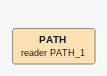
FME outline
PATH (reader PATH_1)
